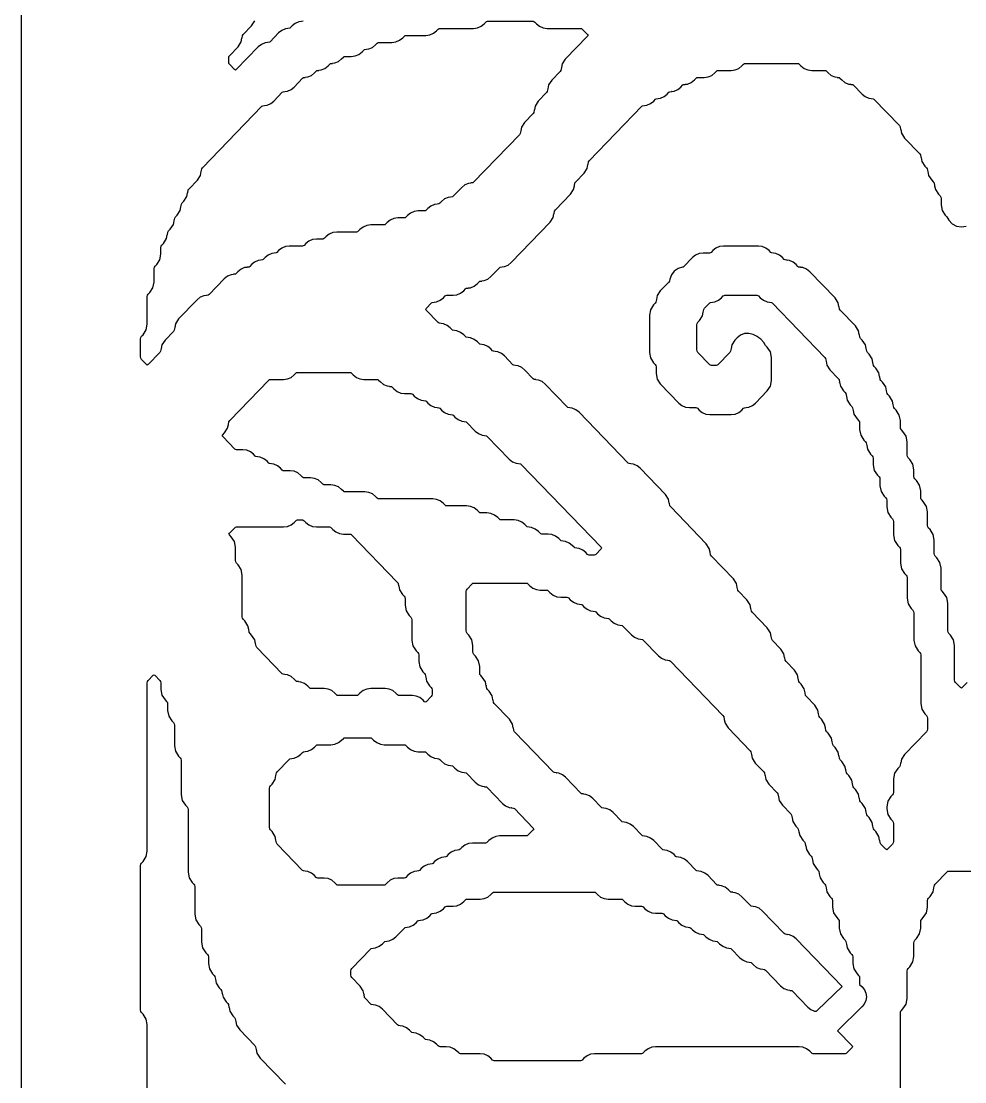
# Model space of a CAD drawing. Header units: millimetres. Extents: x 10 to 410, y 18 to 283.
# Drawn here: x 148 to 179.63, y 86.59 to 122.12 of the extents above; entities that cross this region are included whole.
import ezdxf

# ---------------------------------------------------------------- set-up
doc = ezdxf.new("R2010")
doc.units = ezdxf.units.MM
doc.layers.add('CUT', color=1, linetype='Continuous')

msp = doc.modelspace()

# ---------------------------------------------------------------- linework, layer by layer
at = {"layer": 'CUT'}
for points in [[(198.134, 24), (211.2679, 24), (211.2679, 144), (198.134, 144), (198.134, 147), (190.134, 147), (190.134, 144), (169.134, 144), (169.134, 147), (161.134, 147), (161.134, 144), (148, 144), (148, 24), (161.134, 24), (161.134, 21), (169.134, 21), (169.134, 24), (190.134, 24), (190.134, 21), (198.134, 21)], [(152, 110.8717), (152, 111.4812), (152.0087, 111.5259), (152.0335, 111.564), (152.0869, 111.6194), (152.191, 111.7794), (152.2274, 111.9669), (152.2274, 112.893), (152.2361, 112.9377), (152.2609, 112.9758), (152.3144, 113.0311), (152.4184, 113.1912), (152.4549, 113.3786), (152.4549, 113.8342), (152.4636, 113.8788), (152.4884, 113.917), (152.5418, 113.9723), (152.6459, 114.1324), (152.6823, 114.3198), (152.6823, 114.5401), (152.691, 114.5847), (152.7158, 114.6229), (152.7693, 114.6782), (152.8733, 114.8383), (152.8977, 114.9639), (152.9006, 114.9634), (152.9184, 115.0553), (152.9432, 115.0935), (152.9967, 115.1488), (153.1007, 115.3089), (153.1252, 115.4345), (153.128, 115.4339), (153.1459, 115.5259), (153.1707, 115.564), (153.2241, 115.6194), (153.3282, 115.7794), (153.3526, 115.9051), (153.3554, 115.9045), (153.3733, 115.9965), (153.3981, 116.0346), (153.4516, 116.0899), (153.5556, 116.25), (153.5801, 116.3757), (153.5829, 116.3751), (153.6008, 116.4671), (153.6256, 116.5052), (153.9065, 116.7958), (154.0105, 116.9559), (154.0349, 117.0816), (154.0378, 117.081), (154.0556, 117.173), (154.0804, 117.2111), (156.0707, 119.27), (156.0957, 119.2899), (156.1606, 119.2986), (156.1603, 119.301), (156.2414, 119.3119), (156.3642, 119.364), (156.4688, 119.4466), (156.753, 119.7406), (156.7781, 119.7604), (156.8429, 119.7692), (156.8426, 119.7716), (156.9237, 119.7825), (157.0465, 119.8345), (157.1511, 119.9172), (157.4353, 120.2112), (157.4604, 120.231), (157.5252, 120.2398), (157.5249, 120.2422), (157.606, 120.2531), (157.7288, 120.3051), (157.8334, 120.3878), (157.8902, 120.4465), (157.9153, 120.4663), (157.9801, 120.4751), (157.9798, 120.4774), (158.0609, 120.4884), (158.1837, 120.5404), (158.2883, 120.6231), (158.3451, 120.6818), (158.3701, 120.7016), (158.435, 120.7103), (158.4347, 120.7127), (158.5158, 120.7237), (158.6386, 120.7757), (158.7432, 120.8584), (158.7999, 120.9171), (158.825, 120.9369), (158.8567, 120.9412), (159.066, 120.9412), (159.1981, 120.959), (159.3209, 121.011), (159.4255, 121.0937), (159.4823, 121.1524), (159.5073, 121.1722), (159.5722, 121.1809), (159.5719, 121.1833), (159.653, 121.1942), (159.7758, 121.2463), (159.8804, 121.329), (159.9371, 121.3877), (159.9622, 121.4075), (159.9939, 121.4118), (160.4306, 121.4118), (160.5628, 121.4295), (160.6855, 121.4816), (160.7901, 121.5643), (160.8469, 121.623), (160.872, 121.6428), (160.9036, 121.6471), (161.5678, 121.6471), (161.7, 121.6648), (161.8227, 121.7169), (161.9273, 121.7996), (161.9841, 121.8583), (162.0092, 121.8781), (162.0408, 121.8824), (163.1599, 121.8824), (163.2921, 121.9001), (163.4148, 121.9522), (163.5194, 122.0349), (163.5762, 122.0936), (163.6013, 122.1134), (163.6329, 122.1176), (165.158, 122.1176), (165.1897, 122.1134), (165.2148, 122.0936), (165.2716, 122.0349), (165.3762, 121.9522), (165.4989, 121.9001), (165.6311, 121.8824), (166.7501, 121.8824), (166.7818, 121.8781), (166.8069, 121.8583), (166.9843, 121.6747), (167.0038, 121.6471), (166.9843, 121.6194), (166.2418, 120.8512), (166.1377, 120.6911), (166.1133, 120.5655), (166.1105, 120.5661), (166.0926, 120.4741), (166.0678, 120.436), (165.7869, 120.1453), (165.6829, 119.9853), (165.6584, 119.8596), (165.6556, 119.8602), (165.6377, 119.7682), (165.6129, 119.7301), (165.332, 119.4395), (165.228, 119.2794), (165.2035, 119.1537), (165.2007, 119.1543), (165.1828, 119.0623), (165.158, 119.0242), (164.8771, 118.7336), (164.7731, 118.5735), (164.7487, 118.4479), (164.7458, 118.4484), (164.728, 118.3565), (164.7032, 118.3183), (163.1678, 116.73), (163.1428, 116.7101), (163.0779, 116.7014), (163.0782, 116.699), (162.9971, 116.6881), (162.8743, 116.636), (162.7697, 116.5534), (162.4855, 116.2594), (162.4604, 116.2396), (162.3956, 116.2308), (162.3959, 116.2284), (162.3148, 116.2175), (162.192, 116.1655), (162.0874, 116.0828), (162.0306, 116.0241), (162.0056, 116.0043), (161.9407, 115.9955), (161.941, 115.9931), (161.8599, 115.9822), (161.7371, 115.9302), (161.6325, 115.8475), (161.5758, 115.7888), (161.5507, 115.769), (161.519, 115.7647), (161.3097, 115.7647), (161.1776, 115.7469), (161.0548, 115.6949), (160.9502, 115.6122), (160.8934, 115.5535), (160.8684, 115.5337), (160.8367, 115.5294), (160.6274, 115.5294), (160.4952, 115.5116), (160.3725, 115.4596), (160.2679, 115.3769), (160.2111, 115.3182), (160.186, 115.2984), (160.1544, 115.2941), (159.7176, 115.2941), (159.5855, 115.2763), (159.4627, 115.2243), (159.3581, 115.1416), (159.3014, 115.0829), (159.2763, 115.0631), (159.2446, 115.0588), (158.5804, 115.0588), (158.4483, 115.041), (158.3255, 114.989), (158.2209, 114.9063), (158.1642, 114.8476), (158.1391, 114.8278), (158.1074, 114.8235), (157.8981, 114.8235), (157.766, 114.8058), (157.6432, 114.7537), (157.5386, 114.671), (157.4818, 114.6123), (157.4568, 114.5925), (157.4251, 114.5882), (156.9883, 114.5882), (156.8562, 114.5705), (156.7335, 114.5184), (156.6288, 114.4357), (156.5721, 114.377), (156.547, 114.3572), (156.4821, 114.3485), (156.4825, 114.3461), (156.4013, 114.3352), (156.2786, 114.2831), (156.174, 114.2004), (156.1172, 114.1417), (156.0921, 114.1219), (156.0273, 114.1132), (156.0276, 114.1108), (155.9464, 114.0999), (155.8237, 114.0478), (155.7191, 113.9651), (155.6623, 113.9064), (155.6372, 113.8866), (155.5724, 113.8779), (155.5727, 113.8755), (155.4916, 113.8646), (155.3688, 113.8125), (155.2642, 113.7299), (155.2074, 113.6711), (155.1824, 113.6513), (155.1175, 113.6426), (155.1178, 113.6402), (155.0367, 113.6293), (154.9139, 113.5772), (154.8093, 113.4946), (154.2977, 112.9653), (154.2726, 112.9454), (154.2077, 112.9367), (154.2081, 112.9343), (154.1269, 112.9234), (154.0042, 112.8713), (153.8996, 112.7887), (153.2777, 112.1453), (153.1737, 111.9853), (153.1492, 111.8596), (153.1464, 111.8602), (153.1285, 111.7682), (153.1037, 111.7301), (152.8228, 111.4395), (152.7188, 111.2794), (152.6943, 111.1537), (152.6915, 111.1543), (152.6736, 111.0623), (152.6488, 111.0242), (152.2554, 110.6171), (152.2274, 110.5963), (152.1995, 110.6171), (152.0335, 110.7889), (152.0087, 110.827)], [(154.9447, 108.611), (154.9475, 108.6104), (154.9654, 108.7024), (154.9902, 108.7405), (156.2981, 110.0936), (156.3232, 110.1134), (156.3548, 110.1176), (156.7916, 110.1176), (156.9237, 110.1354), (157.0465, 110.1875), (157.1511, 110.2701), (157.2079, 110.3289), (157.2329, 110.3487), (157.2646, 110.3529), (159.0172, 110.3529), (159.0488, 110.3487), (159.0739, 110.3289), (159.1307, 110.2701), (159.2353, 110.1875), (159.358, 110.1354), (159.4902, 110.1176), (159.9269, 110.1176), (159.9586, 110.1134), (159.9837, 110.0936), (160.0404, 110.0349), (160.1451, 109.9522), (160.2678, 109.9001), (160.3489, 109.8892), (160.3486, 109.8868), (160.4135, 109.8781), (160.4386, 109.8583), (160.4953, 109.7996), (160.5999, 109.7169), (160.7227, 109.6648), (160.8548, 109.6471), (161.0641, 109.6471), (161.0958, 109.6428), (161.1209, 109.623), (161.1776, 109.5643), (161.2823, 109.4816), (161.405, 109.4295), (161.4861, 109.4186), (161.4858, 109.4162), (161.5507, 109.4075), (161.5758, 109.3877), (161.6325, 109.329), (161.7371, 109.2463), (161.8599, 109.1942), (161.941, 109.1833), (161.9407, 109.1809), (162.0056, 109.1722), (162.0306, 109.1524), (162.0874, 109.0937), (162.192, 109.011), (162.3148, 108.959), (162.3959, 108.948), (162.3956, 108.9456), (162.4604, 108.9369), (162.4855, 108.9171), (162.5423, 108.8584), (162.6469, 108.7757), (162.7696, 108.7237), (162.8508, 108.7127), (162.8505, 108.7103), (162.9153, 108.7016), (162.9404, 108.6818), (163.2246, 108.3878), (163.3292, 108.3051), (163.452, 108.2531), (163.5331, 108.2422), (163.5328, 108.2398), (163.5976, 108.231), (163.6227, 108.2112), (164.3618, 107.4466), (164.4664, 107.364), (164.5892, 107.3119), (164.6703, 107.301), (164.67, 107.2986), (164.7348, 107.2899), (164.7599, 107.27), (167.4392, 104.4983), (167.4587, 104.4706), (167.4392, 104.4429), (167.2618, 104.2594), (167.2367, 104.2396), (167.205, 104.2353), (167.0445, 104.2353), (167.0129, 104.2396), (166.9878, 104.2594), (166.931, 104.3181), (166.8264, 104.4007), (166.7037, 104.4528), (166.6225, 104.4637), (166.6228, 104.4661), (166.558, 104.4748), (166.5329, 104.4947), (166.4761, 104.5534), (166.3715, 104.636), (166.2488, 104.6881), (166.1676, 104.699), (166.168, 104.7014), (166.1031, 104.7101), (166.078, 104.73), (166.0213, 104.7887), (165.9166, 104.8713), (165.7939, 104.9234), (165.6618, 104.9412), (165.4524, 104.9412), (165.4208, 104.9454), (165.3957, 104.9653), (165.3389, 105.024), (165.2343, 105.1066), (165.1116, 105.1587), (165.0304, 105.1696), (165.0308, 105.172), (164.9659, 105.1807), (164.9408, 105.2005), (164.8841, 105.2593), (164.7794, 105.3419), (164.6567, 105.394), (164.5246, 105.4118), (164.0878, 105.4118), (164.0561, 105.416), (164.0311, 105.4358), (163.9743, 105.4946), (163.8697, 105.5772), (163.7469, 105.6293), (163.6148, 105.6471), (163.4055, 105.6471), (163.3738, 105.6513), (163.3487, 105.6711), (163.292, 105.7299), (163.1874, 105.8125), (163.0646, 105.8646), (162.9325, 105.8824), (162.2683, 105.8824), (162.2366, 105.8866), (162.2115, 105.9064), (162.1548, 105.9651), (162.0502, 106.0478), (161.9274, 106.0999), (161.7953, 106.1176), (159.9939, 106.1176), (159.9622, 106.1219), (159.9371, 106.1417), (159.8804, 106.2004), (159.7758, 106.2831), (159.653, 106.3352), (159.5209, 106.3529), (158.8567, 106.3529), (158.825, 106.3572), (158.7999, 106.377), (158.7432, 106.4357), (158.6386, 106.5184), (158.5158, 106.5705), (158.3837, 106.5882), (158.1744, 106.5882), (158.1427, 106.5925), (158.1176, 106.6123), (158.0609, 106.671), (157.9562, 106.7537), (157.8335, 106.8058), (157.7013, 106.8235), (157.492, 106.8235), (157.4604, 106.8278), (157.4353, 106.8476), (157.3785, 106.9063), (157.2739, 106.989), (157.1512, 107.041), (157.019, 107.0588), (156.8097, 107.0588), (156.7781, 107.0631), (156.753, 107.0829), (156.6962, 107.1416), (156.5916, 107.2243), (156.4688, 107.2763), (156.3877, 107.2873), (156.388, 107.2897), (156.3232, 107.2984), (156.2981, 107.3182), (156.2413, 107.3769), (156.1367, 107.4596), (156.014, 107.5116), (155.9328, 107.5226), (155.9331, 107.5249), (155.8683, 107.5337), (155.8432, 107.5535), (155.7864, 107.6122), (155.6818, 107.6949), (155.5591, 107.7469), (155.4269, 107.7647), (155.2176, 107.7647), (155.186, 107.769), (155.1609, 107.7888), (154.756, 108.2076), (154.7365, 108.2353), (154.756, 108.263), (154.8162, 108.3252), (154.9203, 108.4853)], [(155.2176, 105.1765), (156.7916, 105.1765), (156.9237, 105.1942), (157.0465, 105.2463), (157.1511, 105.329), (157.2079, 105.3877), (157.2329, 105.4075), (157.2646, 105.4118), (157.4251, 105.4118), (157.4568, 105.4075), (157.4818, 105.3877), (157.5386, 105.329), (157.6432, 105.2463), (157.766, 105.1942), (157.8981, 105.1765), (158.3348, 105.1765), (158.3665, 105.1722), (158.3916, 105.1524), (158.4484, 105.0937), (158.553, 105.011), (158.6757, 104.959), (158.8079, 104.9412), (159.0172, 104.9412), (159.0488, 104.9369), (159.0739, 104.9171), (160.6092, 103.3288), (160.634, 103.2906), (160.6519, 103.1987), (160.6547, 103.1992), (160.6792, 103.0736), (160.7832, 102.9135), (160.8367, 102.8582), (160.8615, 102.82), (160.8702, 102.7754), (160.8702, 102.5551), (160.9066, 102.3677), (161.0107, 102.2076), (161.0641, 102.1523), (161.0889, 102.1141), (161.0976, 102.0695), (161.0976, 101.3786), (161.1341, 101.1912), (161.2381, 101.0311), (161.2916, 100.9758), (161.3164, 100.9377), (161.325, 100.893), (161.325, 100.6727), (161.3615, 100.4853), (161.4655, 100.3252), (161.519, 100.2699), (161.5438, 100.2318), (161.5617, 100.1398), (161.5645, 100.1404), (161.5889, 100.0147), (161.693, 99.8547), (161.7464, 99.7993), (161.7712, 99.7612), (161.7799, 99.7165), (161.7799, 99.5776), (161.7712, 99.5329), (161.7464, 99.4948), (161.5804, 99.323), (161.5525, 99.3021), (161.5245, 99.323), (161.4725, 99.3769), (161.3678, 99.4596), (161.2451, 99.5116), (161.1129, 99.5294), (160.6762, 99.5294), (160.6445, 99.5337), (160.6195, 99.5535), (160.5627, 99.6122), (160.4581, 99.6949), (160.3353, 99.7469), (160.2032, 99.7647), (159.7176, 99.7647), (159.5855, 99.7469), (159.4627, 99.6949), (159.3581, 99.6122), (159.3014, 99.5535), (159.2763, 99.5337), (159.2446, 99.5294), (158.6292, 99.5294), (158.5976, 99.5337), (158.5725, 99.5535), (158.5157, 99.6122), (158.4111, 99.6949), (158.2884, 99.7469), (158.1562, 99.7647), (157.7195, 99.7647), (157.6878, 99.769), (157.6627, 99.7888), (157.606, 99.8475), (157.5014, 99.9302), (157.3786, 99.9822), (157.2975, 99.9931), (157.2978, 99.9955), (157.2329, 100.0043), (157.2079, 100.0241), (157.1511, 100.0828), (157.0465, 100.1655), (156.9237, 100.2175), (156.8426, 100.2284), (156.8429, 100.2308), (156.7781, 100.2396), (156.753, 100.2594), (155.9, 101.1418), (155.8752, 101.18), (155.8573, 101.2719), (155.8545, 101.2714), (155.83, 101.397), (155.726, 101.5571), (155.6725, 101.6124), (155.6477, 101.6506), (155.6298, 101.7425), (155.627, 101.742), (155.6026, 101.8676), (155.4985, 102.0277), (155.4451, 102.083), (155.4203, 102.1212), (155.4116, 102.1658), (155.4116, 103.5626), (155.3751, 103.75), (155.2711, 103.9101), (155.2176, 103.9654), (155.1928, 104.0035), (155.1842, 104.0482), (155.1842, 104.5037), (155.1477, 104.6911), (155.0437, 104.8512), (154.9835, 104.9135), (154.9639, 104.9412), (154.9835, 104.9689), (155.1609, 105.1524), (155.186, 105.1722)], [(164.9874, 103.27), (165.0441, 103.2113), (165.1487, 103.1287), (165.2715, 103.0766), (165.4036, 103.0588), (165.6129, 103.0588), (165.6446, 103.0546), (165.6697, 103.0347), (165.7264, 102.976), (165.8311, 102.8934), (165.9538, 102.8413), (166.0859, 102.8235), (166.2952, 102.8235), (166.3269, 102.8193), (166.352, 102.7995), (166.4088, 102.7407), (166.5134, 102.6581), (166.6361, 102.606), (166.7173, 102.5951), (166.7169, 102.5927), (166.7818, 102.584), (166.8069, 102.5642), (166.8636, 102.5054), (166.9683, 102.4228), (167.091, 102.3707), (167.1721, 102.3598), (167.1718, 102.3574), (167.2367, 102.3487), (167.2618, 102.3289), (167.3185, 102.2701), (167.4231, 102.1875), (167.5459, 102.1354), (167.627, 102.1245), (167.6267, 102.1221), (167.6916, 102.1134), (167.7166, 102.0936), (167.7734, 102.0349), (167.878, 101.9522), (168.0008, 101.9001), (168.0819, 101.8892), (168.0816, 101.8868), (168.1464, 101.8781), (168.1715, 101.8583), (168.4557, 101.5643), (168.5603, 101.4816), (168.6831, 101.4295), (168.7642, 101.4186), (168.7639, 101.4162), (168.8288, 101.4075), (168.8538, 101.3877), (169.3655, 100.8584), (169.4701, 100.7757), (169.5928, 100.7237), (169.674, 100.7127), (169.6737, 100.7103), (169.7385, 100.7016), (169.7636, 100.6818), (171.5264, 98.8582), (171.5512, 98.82), (171.569, 98.7281), (171.5719, 98.7286), (171.5963, 98.603), (171.7003, 98.4429), (172.4361, 97.6817), (172.4609, 97.6435), (172.4788, 97.5516), (172.4816, 97.5521), (172.5061, 97.4265), (172.6101, 97.2664), (172.891, 96.9758), (172.9158, 96.9377), (172.9337, 96.8457), (172.9365, 96.8463), (172.9609, 96.7206), (173.065, 96.5605), (173.3459, 96.2699), (173.3707, 96.2318), (173.3886, 96.1398), (173.3914, 96.1404), (173.4158, 96.0147), (173.5199, 95.8547), (173.8008, 95.564), (173.8256, 95.5259), (173.8434, 95.4339), (173.8463, 95.4345), (173.8707, 95.3089), (173.9747, 95.1488), (174.0282, 95.0935), (174.053, 95.0553), (174.0709, 94.9634), (174.0737, 94.9639), (174.0981, 94.8383), (174.2022, 94.6782), (174.2556, 94.6229), (174.2804, 94.5847), (174.2983, 94.4928), (174.3011, 94.4933), (174.3256, 94.3677), (174.4296, 94.2076), (174.4831, 94.1523), (174.5079, 94.1141), (174.5258, 94.0222), (174.5286, 94.0227), (174.553, 93.8971), (174.6571, 93.737), (174.7105, 93.6817), (174.7353, 93.6435), (174.7532, 93.5516), (174.756, 93.5521), (174.7805, 93.4265), (174.8845, 93.2664), (174.938, 93.2111), (174.9628, 93.173), (174.9807, 93.081), (174.9835, 93.0816), (175.0079, 92.9559), (175.1119, 92.7958), (175.1654, 92.7405), (175.1902, 92.7024), (175.1989, 92.6577), (175.1989, 92.4374), (175.2353, 92.25), (175.3394, 92.0899), (175.3929, 92.0346), (175.4176, 91.9965), (175.4263, 91.9518), (175.4263, 91.7316), (175.4628, 91.5442), (175.5668, 91.3841), (175.6203, 91.3288), (175.6451, 91.2906), (175.663, 91.1987), (175.6658, 91.1992), (175.6902, 91.0736), (175.7943, 90.9135), (175.8477, 90.8582), (175.8725, 90.82), (175.8812, 90.7754), (175.8812, 90.5551), (175.9177, 90.3677), (176.0217, 90.2076), (176.0752, 90.1523), (176.1, 90.1141), (176.1087, 90.0695), (176.1087, 89.8456), (176.1984, 89.7743), (176.273, 89.6736), (176.319, 89.5571), (176.3332, 89.4326), (176.3148, 89.3086), (176.2649, 89.1937), (176.1869, 89.0956), (175.3639, 88.3), (175.8545, 87.7924), (175.874, 87.7647), (175.8545, 87.737), (175.677, 87.5535), (175.652, 87.5337), (175.6203, 87.5294), (174.5501, 87.5294), (174.5184, 87.5337), (174.4933, 87.5535), (174.4365, 87.6122), (174.3319, 87.6949), (174.2092, 87.7469), (174.077, 87.7647), (169.2701, 87.7647), (169.138, 87.7469), (169.0152, 87.6949), (168.9106, 87.6122), (168.8538, 87.5535), (168.8288, 87.5337), (168.7971, 87.5294), (167.2231, 87.5294), (167.091, 87.5116), (166.9683, 87.4596), (166.8636, 87.3769), (166.8069, 87.3182), (166.7818, 87.2984), (166.7501, 87.2941), (163.8604, 87.2941), (163.8287, 87.2984), (163.8036, 87.3182), (163.7469, 87.3769), (163.6422, 87.4596), (163.5195, 87.5116), (163.3874, 87.5294), (162.7232, 87.5294), (162.6915, 87.5337), (162.6664, 87.5535), (162.6097, 87.6122), (162.505, 87.6949), (162.3823, 87.7469), (162.2502, 87.7647), (162.0408, 87.7647), (162.0092, 87.769), (161.9841, 87.7888), (161.9273, 87.8475), (161.8227, 87.9302), (161.7, 87.9822), (161.6188, 87.9931), (161.6192, 87.9955), (161.5543, 88.0043), (161.5292, 88.0241), (161.4725, 88.0828), (161.3678, 88.1655), (161.2451, 88.2175), (161.1639, 88.2284), (161.1643, 88.2308), (161.0994, 88.2396), (161.0743, 88.2594), (161.0176, 88.3181), (160.913, 88.4007), (160.7902, 88.4528), (160.7091, 88.4637), (160.7094, 88.4661), (160.6445, 88.4748), (160.6195, 88.4947), (160.1078, 89.024), (160.0032, 89.1066), (159.8804, 89.1587), (159.7993, 89.1696), (159.7996, 89.172), (159.7348, 89.1807), (159.7097, 89.2005), (159.539, 89.3771), (159.5142, 89.4153), (159.4963, 89.5072), (159.4935, 89.5067), (159.4691, 89.6323), (159.365, 89.7924), (159.0841, 90.083), (159.0593, 90.1212), (159.0506, 90.1658), (159.0506, 90.3048), (159.0593, 90.3494), (159.0841, 90.3876), (159.7097, 91.0347), (159.7348, 91.0546), (159.7996, 91.0633), (159.7993, 91.0657), (159.8804, 91.0766), (160.0032, 91.1287), (160.1078, 91.2113), (160.1646, 91.27), (160.1897, 91.2899), (160.2545, 91.2986), (160.2542, 91.301), (160.3353, 91.3119), (160.4581, 91.364), (160.5627, 91.4466), (160.8469, 91.7406), (160.872, 91.7604), (160.9368, 91.7692), (160.9365, 91.7716), (161.0176, 91.7825), (161.1404, 91.8345), (161.245, 91.9172), (161.3018, 91.9759), (161.3269, 91.9957), (161.3917, 92.0045), (161.3914, 92.0069), (161.4725, 92.0178), (161.5953, 92.0698), (161.6999, 92.1525), (161.7567, 92.2112), (161.7817, 92.231), (161.8466, 92.2398), (161.8463, 92.2422), (161.9274, 92.2531), (162.0502, 92.3051), (162.1548, 92.3878), (162.2115, 92.4465), (162.2366, 92.4663), (162.2683, 92.4706), (162.4776, 92.4706), (162.6097, 92.4884), (162.7325, 92.5404), (162.8371, 92.6231), (162.8939, 92.6818), (162.9189, 92.7016), (162.9506, 92.7059), (163.3874, 92.7059), (163.5195, 92.7237), (163.6422, 92.7757), (163.7469, 92.8584), (163.8036, 92.9171), (163.8287, 92.9369), (163.8604, 92.9412), (167.205, 92.9412), (167.2367, 92.9369), (167.2618, 92.9171), (167.3185, 92.8584), (167.4231, 92.7757), (167.5459, 92.7237), (167.678, 92.7059), (168.1148, 92.7059), (168.1464, 92.7016), (168.1715, 92.6818), (168.2283, 92.6231), (168.3329, 92.5404), (168.4556, 92.4884), (168.5878, 92.4706), (168.7971, 92.4706), (168.8288, 92.4663), (168.8538, 92.4465), (168.9106, 92.3878), (169.0152, 92.3051), (169.138, 92.2531), (169.2701, 92.2353), (169.4794, 92.2353), (169.5111, 92.231), (169.5362, 92.2112), (169.5929, 92.1525), (169.6975, 92.0698), (169.8203, 92.0178), (169.9014, 92.0069), (169.9011, 92.0045), (169.966, 91.9957), (169.991, 91.9759), (170.0478, 91.9172), (170.1524, 91.8345), (170.2752, 91.7825), (170.3563, 91.7716), (170.356, 91.7692), (170.4208, 91.7604), (170.4459, 91.7406), (170.5027, 91.6819), (170.6073, 91.5993), (170.73, 91.5472), (170.8112, 91.5363), (170.8109, 91.5339), (170.8757, 91.5252), (170.9008, 91.5053), (170.9576, 91.4466), (171.0622, 91.364), (171.1849, 91.3119), (171.2661, 91.301), (171.2657, 91.2986), (171.3306, 91.2899), (171.3557, 91.27), (171.4124, 91.2113), (171.5171, 91.1287), (171.6398, 91.0766), (171.7209, 91.0657), (171.7206, 91.0633), (171.7855, 91.0546), (171.8106, 91.0347), (172.0948, 90.7407), (172.1994, 90.6581), (172.3221, 90.606), (172.4033, 90.5951), (172.4029, 90.5927), (172.4678, 90.584), (172.4929, 90.5642), (172.5496, 90.5054), (172.6543, 90.4228), (172.777, 90.3707), (172.8581, 90.3598), (172.8578, 90.3574), (172.9227, 90.3487), (172.9478, 90.3289), (173.4594, 89.7996), (173.564, 89.7169), (173.6868, 89.6648), (173.7679, 89.6539), (173.7676, 89.6515), (173.8324, 89.6428), (173.8575, 89.623), (174.3692, 89.0937), (174.4738, 89.011), (174.5965, 88.959), (174.6645, 88.9498), (174.6966, 88.9902), (175.5197, 89.7858), (175.5197, 89.7858), (173.9817, 91.3769), (173.877, 91.4596), (173.7543, 91.5116), (173.6732, 91.5226), (173.6735, 91.5249), (173.6086, 91.5337), (173.5835, 91.5535), (172.8445, 92.3181), (172.7398, 92.4007), (172.6171, 92.4528), (172.536, 92.4637), (172.5363, 92.4661), (172.4714, 92.4748), (172.4463, 92.4947), (172.1621, 92.7887), (172.0575, 92.8713), (171.9348, 92.9234), (171.8536, 92.9343), (171.854, 92.9367), (171.7891, 92.9454), (171.764, 92.9653), (171.7073, 93.024), (171.6026, 93.1066), (171.4799, 93.1587), (171.3988, 93.1696), (171.3991, 93.172), (171.3342, 93.1807), (171.3091, 93.2005), (171.0249, 93.4946), (170.9203, 93.5772), (170.7976, 93.6293), (170.7164, 93.6402), (170.7168, 93.6426), (170.6519, 93.6513), (170.6268, 93.6711), (170.3426, 93.9651), (170.238, 94.0478), (170.1153, 94.0999), (170.0341, 94.1108), (170.0344, 94.1132), (169.9696, 94.1219), (169.9445, 94.1417), (169.8877, 94.2004), (169.7831, 94.2831), (169.6604, 94.3352), (169.5792, 94.3461), (169.5796, 94.3485), (169.5147, 94.3572), (169.4896, 94.377), (169.2054, 94.671), (169.1008, 94.7537), (168.9781, 94.8058), (168.8969, 94.8167), (168.8972, 94.8191), (168.8324, 94.8278), (168.8073, 94.8476), (168.5231, 95.1416), (168.4185, 95.2243), (168.2957, 95.2763), (168.2146, 95.2873), (168.2149, 95.2897), (168.1501, 95.2984), (168.125, 95.3182), (167.8408, 95.6122), (167.7362, 95.6949), (167.6134, 95.7469), (167.5323, 95.7578), (167.5326, 95.7602), (167.4677, 95.769), (167.4427, 95.7888), (167.1585, 96.0828), (167.0538, 96.1655), (166.9311, 96.2175), (166.85, 96.2284), (166.8503, 96.2308), (166.7854, 96.2396), (166.7603, 96.2594), (166.2487, 96.7887), (166.1441, 96.8713), (166.0213, 96.9234), (165.9402, 96.9343), (165.9405, 96.9367), (165.8757, 96.9454), (165.8506, 96.9653), (164.5427, 98.3183), (164.5179, 98.3565), (164.5, 98.4484), (164.4972, 98.4479), (164.4728, 98.5735), (164.3687, 98.7336), (163.8604, 99.2595), (163.8356, 99.2976), (163.8177, 99.3896), (163.8149, 99.389), (163.7904, 99.5147), (163.6864, 99.6748), (163.6329, 99.7301), (163.6081, 99.7682), (163.5902, 99.8602), (163.5874, 99.8596), (163.563, 99.9853), (163.4589, 100.1453), (163.4055, 100.2007), (163.3807, 100.2388), (163.372, 100.2835), (163.372, 100.5037), (163.3356, 100.6911), (163.2315, 100.8512), (163.178, 100.9065), (163.1533, 100.9447), (163.1446, 100.9894), (163.1446, 101.2096), (163.1081, 101.397), (163.0041, 101.5571), (162.9506, 101.6124), (162.9258, 101.6506), (162.9171, 101.6952), (162.9171, 103.0106), (162.9258, 103.0553), (162.9506, 103.0935), (163.1213, 103.27), (163.1464, 103.2899), (163.178, 103.2941), (164.9306, 103.2941), (164.9623, 103.2899)], [(156.9804, 97.3877), (157.0055, 97.4075), (157.0703, 97.4162), (157.07, 97.4186), (157.1512, 97.4295), (157.2739, 97.4816), (157.3785, 97.5643), (157.4353, 97.623), (157.4604, 97.6428), (157.5252, 97.6515), (157.5249, 97.6539), (157.606, 97.6648), (157.7288, 97.7169), (157.8334, 97.7996), (157.8902, 97.8583), (157.9153, 97.8781), (157.9469, 97.8824), (158.3837, 97.8824), (158.5158, 97.9001), (158.6386, 97.9522), (158.7432, 98.0349), (158.7999, 98.0936), (158.825, 98.1134), (158.8567, 98.1176), (159.6995, 98.1176), (159.7312, 98.1134), (159.7562, 98.0936), (159.813, 98.0349), (159.9176, 97.9522), (160.0404, 97.9001), (160.1725, 97.8824), (160.8367, 97.8824), (160.8684, 97.8781), (160.8934, 97.8583), (160.9502, 97.7996), (161.0548, 97.7169), (161.1776, 97.6648), (161.3097, 97.6471), (161.519, 97.6471), (161.5507, 97.6428), (161.5758, 97.623), (161.6325, 97.5643), (161.7371, 97.4816), (161.8599, 97.4295), (161.941, 97.4186), (161.9407, 97.4162), (162.0056, 97.4075), (162.0306, 97.3877), (162.0874, 97.329), (162.192, 97.2463), (162.3148, 97.1942), (162.3959, 97.1833), (162.3956, 97.1809), (162.4604, 97.1722), (162.4855, 97.1524), (162.5423, 97.0937), (162.6469, 97.011), (162.7696, 96.959), (162.8508, 96.948), (162.8505, 96.9456), (162.9153, 96.9369), (162.9404, 96.9171), (163.2246, 96.6231), (163.3292, 96.5404), (163.452, 96.4884), (163.5331, 96.4774), (163.5328, 96.4751), (163.5976, 96.4663), (163.6227, 96.4465), (164.1344, 95.9172), (164.239, 95.8345), (164.3617, 95.7825), (164.4429, 95.7716), (164.4425, 95.7692), (164.5074, 95.7604), (164.5325, 95.7406), (165.1648, 95.0865), (165.1843, 95.0588), (165.1648, 95.0311), (164.9874, 94.8476), (164.9623, 94.8278), (164.9306, 94.8235), (164.039, 94.8235), (163.9068, 94.8058), (163.7841, 94.7537), (163.6795, 94.671), (163.6227, 94.6123), (163.5976, 94.5925), (163.566, 94.5882), (163.1292, 94.5882), (162.9971, 94.5705), (162.8743, 94.5184), (162.7697, 94.4357), (162.713, 94.377), (162.6879, 94.3572), (162.623, 94.3485), (162.6233, 94.3461), (162.5422, 94.3352), (162.4195, 94.2831), (162.3148, 94.2004), (162.2581, 94.1417), (162.233, 94.1219), (162.1681, 94.1132), (162.1685, 94.1108), (162.0873, 94.0999), (161.9646, 94.0478), (161.86, 93.9651), (161.8032, 93.9064), (161.7781, 93.8866), (161.7133, 93.8779), (161.7136, 93.8755), (161.6324, 93.8646), (161.5097, 93.8125), (161.4051, 93.7299), (161.3483, 93.6711), (161.3232, 93.6513), (161.2584, 93.6426), (161.2587, 93.6402), (161.1776, 93.6293), (161.0548, 93.5772), (160.9502, 93.4946), (160.8934, 93.4358), (160.8684, 93.416), (160.8367, 93.4118), (160.6274, 93.4118), (160.4952, 93.394), (160.3725, 93.3419), (160.2679, 93.2593), (160.2111, 93.2005), (160.186, 93.1807), (160.1544, 93.1765), (158.6292, 93.1765), (158.5976, 93.1807), (158.5725, 93.2005), (158.5157, 93.2593), (158.4111, 93.3419), (158.2884, 93.394), (158.1562, 93.4118), (157.9469, 93.4118), (157.9153, 93.416), (157.8902, 93.4358), (157.8334, 93.4946), (157.7288, 93.5772), (157.606, 93.6293), (157.5249, 93.6402), (157.5252, 93.6426), (157.4604, 93.6513), (157.4353, 93.6711), (156.5823, 94.5536), (156.5575, 94.5917), (156.5396, 94.6837), (156.5368, 94.6832), (156.5123, 94.8088), (156.4083, 94.9689), (156.3548, 95.0242), (156.33, 95.0623), (156.3214, 95.107), (156.3214, 96.4224), (156.33, 96.4671), (156.3548, 96.5052), (156.4083, 96.5605), (156.5123, 96.7206), (156.5368, 96.8463), (156.5396, 96.8457), (156.5575, 96.9377), (156.5823, 96.9758)]]:
    msp.add_lwpolyline(points, close=True, dxfattribs=at)
for points in [[(157.4568, 122.1219), (157.3919, 122.1132), (157.3922, 122.1108), (157.3111, 122.0999), (157.1883, 122.0478), (157.0837, 121.9651), (157.027, 121.9064), (157.0019, 121.8866), (156.937, 121.8779), (156.9373, 121.8755), (156.8562, 121.8646), (156.7335, 121.8125), (156.6288, 121.7299), (156.3446, 121.4358), (156.3196, 121.416), (156.2547, 121.4073), (156.255, 121.4049), (156.1739, 121.394), (156.0511, 121.3419), (155.9465, 121.2593), (155.2121, 120.4995), (155.1842, 120.4786), (155.1562, 120.4995), (154.9902, 120.6712), (154.9654, 120.7094), (154.9567, 120.7541), (154.9567, 120.893), (154.9654, 120.9377), (154.9902, 120.9758), (155.2711, 121.2664), (155.3751, 121.4265), (155.3996, 121.5521), (155.4024, 121.5516), (155.4203, 121.6435), (155.4451, 121.6817), (155.726, 121.9723), (155.83, 122.1324)], [(179.7142, 99.9654), (179.5482, 99.7936), (179.5203, 99.7727), (179.4923, 99.7936), (179.3263, 99.9654), (179.3015, 100.0035), (179.2928, 100.0482), (179.2928, 101.2096), (179.2564, 101.397), (179.1523, 101.5571), (179.0989, 101.6124), (179.0741, 101.6506), (179.0654, 101.6952), (179.0654, 102.6214), (179.0289, 102.8088), (178.9249, 102.9689), (178.8714, 103.0242), (178.8466, 103.0623), (178.8379, 103.107), (178.8379, 103.7978), (178.8015, 103.9853), (178.6974, 104.1453), (178.644, 104.2007), (178.6192, 104.2388), (178.6105, 104.2835), (178.6105, 104.739), (178.574, 104.9264), (178.47, 105.0865), (178.4165, 105.1418), (178.3917, 105.18), (178.3831, 105.2246), (178.3831, 105.6802), (178.3466, 105.8676), (178.2426, 106.0277), (178.1891, 106.083), (178.1643, 106.1212), (178.1556, 106.1658), (178.1556, 106.3861), (178.1192, 106.5735), (178.0151, 106.7336), (177.9617, 106.7889), (177.9369, 106.827), (177.9282, 106.8717), (177.9282, 107.092), (177.8917, 107.2794), (177.7877, 107.4395), (177.7342, 107.4948), (177.7094, 107.5329), (177.7007, 107.5776), (177.7007, 108.0331), (177.6643, 108.2206), (177.5602, 108.3806), (177.5068, 108.436), (177.482, 108.4741), (177.4733, 108.5188), (177.4733, 108.739), (177.4368, 108.9264), (177.3328, 109.0865), (177.2793, 109.1418), (177.2545, 109.18), (177.2367, 109.2719), (177.2338, 109.2714), (177.2094, 109.397), (177.1054, 109.5571), (177.0519, 109.6124), (177.0271, 109.6506), (177.0092, 109.7425), (177.0064, 109.742), (176.982, 109.8676), (176.8779, 110.0277), (176.8245, 110.083), (176.7997, 110.1212), (176.7818, 110.2131), (176.779, 110.2126), (176.7545, 110.3382), (176.6505, 110.4983), (176.597, 110.5536), (176.5722, 110.5917), (176.5543, 110.6837), (176.5515, 110.6832), (176.5271, 110.8088), (176.423, 110.9689), (176.3696, 111.0242), (176.3448, 111.0623), (176.3269, 111.1543), (176.3241, 111.1537), (176.2996, 111.2794), (176.1956, 111.4395), (176.1421, 111.4948), (176.1173, 111.5329), (176.0995, 111.6249), (176.0966, 111.6243), (176.0722, 111.75), (175.9682, 111.9101), (175.4598, 112.436), (175.435, 112.4741), (175.4171, 112.5661), (175.4143, 112.5655), (175.3899, 112.6911), (175.2858, 112.8512), (174.4365, 113.7299), (174.3319, 113.8125), (174.2092, 113.8646), (174.128, 113.8755), (174.1284, 113.8779), (174.0635, 113.8866), (174.0384, 113.9064), (173.9817, 113.9651), (173.877, 114.0478), (173.7543, 114.0999), (173.6732, 114.1108), (173.6735, 114.1132), (173.6086, 114.1219), (173.5835, 114.1417), (173.5268, 114.2004), (173.4222, 114.2831), (173.2994, 114.3352), (173.2183, 114.3461), (173.2186, 114.3485), (173.1537, 114.3572), (173.1287, 114.377), (173.0719, 114.4357), (172.9673, 114.5184), (172.8445, 114.5705), (172.7124, 114.5882), (171.5445, 114.5882), (171.4124, 114.5705), (171.2896, 114.5184), (171.185, 114.4357), (171.1282, 114.377), (171.1032, 114.3572), (171.0715, 114.3529), (170.8622, 114.3529), (170.73, 114.3352), (170.6073, 114.2831), (170.5027, 114.2004), (170.2185, 113.9064), (170.1934, 113.8866), (170.169, 113.8833), (170.0205, 113.8391), (169.8926, 113.7515), (169.7977, 113.629), (169.7449, 113.4833), (169.7316, 113.4153), (169.7068, 113.3771), (169.4259, 113.0865), (169.3219, 112.9264), (169.2975, 112.8008), (169.2946, 112.8013), (169.2768, 112.7094), (169.252, 112.6712), (169.1985, 112.6159), (169.0945, 112.4558), (169.058, 112.2684), (169.058, 111.0257), (169.0945, 110.8383), (169.1985, 110.6782), (169.252, 110.6229), (169.2768, 110.5847), (169.2854, 110.5401), (169.2854, 110.3198), (169.3219, 110.1324), (169.4259, 109.9723), (170.0478, 109.329), (170.1524, 109.2463), (170.2752, 109.1942), (170.4073, 109.1765), (170.6166, 109.1765), (170.6483, 109.1722), (170.6734, 109.1524), (170.7301, 109.0937), (170.8347, 109.011), (170.9575, 108.959), (171.0896, 108.9412), (171.8026, 108.9412), (171.9348, 108.959), (172.0575, 109.011), (172.1621, 109.0937), (172.2189, 109.1524), (172.244, 109.1722), (172.3088, 109.1809), (172.3085, 109.1833), (172.3897, 109.1942), (172.5124, 109.2463), (172.617, 109.329), (173.0114, 109.737), (173.1155, 109.8971), (173.1519, 110.0845), (173.1519, 110.8567), (173.1155, 111.0441), (173.0114, 111.2042), (172.958, 111.2595), (172.894, 111.3579), (172.7961, 111.4685), (172.7304, 111.5087), (172.6683, 111.5578), (172.5412, 111.6308), (172.3984, 111.6639), (172.2522, 111.6541), (172.1151, 111.6023), (171.9988, 111.513), (171.9278, 111.4395), (171.8237, 111.2794), (171.7993, 111.1537), (171.7965, 111.1543), (171.7786, 111.0623), (171.7538, 111.0242), (171.3557, 110.6123), (171.3306, 110.5925), (171.2989, 110.5882), (171.1385, 110.5882), (171.1068, 110.5925), (171.0817, 110.6123), (170.6836, 111.0242), (170.6588, 111.0623), (170.6501, 111.107), (170.6501, 111.9518), (170.6588, 111.9965), (170.6836, 112.0346), (170.737, 112.0899), (170.8411, 112.25), (170.8655, 112.3757), (170.8683, 112.3751), (170.8862, 112.4671), (170.911, 112.5052), (171.0817, 112.6818), (171.1068, 112.7016), (171.1716, 112.7103), (171.1713, 112.7127), (171.2525, 112.7237), (171.3752, 112.7757), (171.4798, 112.8584), (171.5366, 112.9171), (171.5617, 112.9369), (171.5933, 112.9412), (172.6636, 112.9412), (172.6952, 112.9369), (172.7203, 112.9171), (172.7771, 112.8584), (172.8817, 112.7757), (173.0044, 112.7237), (173.0856, 112.7127), (173.0853, 112.7103), (173.1501, 112.7016), (173.1752, 112.6818), (174.938, 110.8582), (174.9628, 110.82), (174.9807, 110.7281), (174.9835, 110.7286), (175.0079, 110.603), (175.1119, 110.4429), (175.3929, 110.1523), (175.4176, 110.1141), (175.4355, 110.0222), (175.4383, 110.0227), (175.4628, 109.8971), (175.5668, 109.737), (175.6203, 109.6817), (175.6451, 109.6435), (175.663, 109.5516), (175.6658, 109.5521), (175.6902, 109.4265), (175.7943, 109.2664), (175.8477, 109.2111), (175.8725, 109.173), (175.8904, 109.081), (175.8932, 109.0816), (175.9177, 108.9559), (176.0217, 108.7958), (176.0752, 108.7405), (176.1, 108.7024), (176.1087, 108.6577), (176.1087, 108.4374), (176.1451, 108.25), (176.2492, 108.0899), (176.3026, 108.0346), (176.3274, 107.9965), (176.3453, 107.9045), (176.3481, 107.9051), (176.3725, 107.7794), (176.4766, 107.6194), (176.5301, 107.564), (176.5548, 107.5259), (176.5635, 107.4812), (176.5635, 107.261), (176.6, 107.0736), (176.704, 106.9135), (176.7575, 106.8582), (176.7823, 106.82), (176.791, 106.7754), (176.791, 106.5551), (176.8274, 106.3677), (176.9315, 106.2076), (176.9849, 106.1523), (177.0097, 106.1141), (177.0184, 106.0695), (177.0184, 105.8492), (177.0549, 105.6618), (177.1589, 105.5017), (177.2124, 105.4464), (177.2372, 105.4083), (177.2459, 105.3636), (177.2459, 104.908), (177.2823, 104.7206), (177.3864, 104.5605), (177.4398, 104.5052), (177.4646, 104.4671), (177.4733, 104.4224), (177.4733, 103.9669), (177.5097, 103.7794), (177.6138, 103.6194), (177.6673, 103.564), (177.692, 103.5259), (177.7007, 103.4812), (177.7007, 102.7904), (177.7372, 102.603), (177.8412, 102.4429), (177.8947, 102.3876), (177.9195, 102.3494), (177.9282, 102.3048), (177.9282, 101.3786), (177.9646, 101.1912), (178.0687, 101.0311), (178.1221, 100.9758), (178.1469, 100.9377), (178.1556, 100.893), (178.1556, 99.261), (178.1921, 99.0736), (178.2961, 98.9135), (178.3496, 98.8582), (178.3744, 98.82), (178.3831, 98.7754), (178.3831, 98.4011), (178.3744, 98.3565), (178.3496, 98.3183), (177.6138, 97.5571), (177.5097, 97.397), (177.4853, 97.2714), (177.4825, 97.2719), (177.4646, 97.18), (177.4398, 97.1418), (177.3864, 97.0865), (177.2823, 96.9264), (177.2459, 96.739), (177.2459, 96.2835), (177.2372, 96.2388), (177.2124, 96.2007), (177.1589, 96.1453), (177.0549, 95.9853), (177.0184, 95.7978), (177.0184, 95.7316), (177.0549, 95.5442), (177.1589, 95.3841), (177.2124, 95.3288), (177.2372, 95.2906), (177.2459, 95.2459), (177.2459, 94.6364), (177.2372, 94.5917), (177.2124, 94.5536), (177.0464, 94.3818), (177.0184, 94.361), (176.9905, 94.3818), (176.8245, 94.5536), (176.7997, 94.5917), (176.7818, 94.6837), (176.779, 94.6832), (176.7545, 94.8088), (176.6505, 94.9689), (176.597, 95.0242), (176.5722, 95.0623), (176.5543, 95.1543), (176.5515, 95.1537), (176.5271, 95.2794), (176.423, 95.4395), (176.3696, 95.4948), (176.3448, 95.5329), (176.3269, 95.6249), (176.3241, 95.6243), (176.2996, 95.75), (176.1956, 95.9101), (176.1421, 95.9654), (176.1173, 96.0035), (176.0995, 96.0955), (176.0966, 96.0949), (176.0722, 96.2206), (175.9682, 96.3806), (175.9147, 96.436), (175.8899, 96.4741), (175.872, 96.5661), (175.8692, 96.5655), (175.8448, 96.6911), (175.7407, 96.8512), (175.6873, 96.9065), (175.6625, 96.9447), (175.6446, 97.0366), (175.6418, 97.0361), (175.6173, 97.1617), (175.5133, 97.3218), (175.4598, 97.3771), (175.435, 97.4153), (175.4171, 97.5072), (175.4143, 97.5067), (175.3899, 97.6323), (175.2858, 97.7924), (175.2324, 97.8477), (175.2076, 97.8859), (175.1897, 97.9778), (175.1869, 97.9773), (175.1624, 98.1029), (175.0584, 98.263), (175.0049, 98.3183), (174.9801, 98.3565), (174.9623, 98.4484), (174.9594, 98.4479), (174.935, 98.5735), (174.831, 98.7336), (174.7775, 98.7889), (174.7527, 98.827), (174.7348, 98.919), (174.732, 98.9184), (174.7076, 99.0441), (174.6035, 99.2042), (174.3226, 99.4948), (174.2978, 99.5329), (174.2799, 99.6249), (174.2771, 99.6243), (174.2527, 99.75), (174.1486, 99.9101), (174.0952, 99.9654), (174.0704, 100.0035), (174.0525, 100.0955), (174.0497, 100.0949), (174.0252, 100.2206), (173.9212, 100.3806), (173.6403, 100.6712), (173.6155, 100.7094), (173.5976, 100.8013), (173.5948, 100.8008), (173.5704, 100.9264), (173.4663, 101.0865), (173.1854, 101.3771), (173.1606, 101.4153), (173.1427, 101.5072), (173.1399, 101.5067), (173.1155, 101.6323), (173.0114, 101.7924), (172.5031, 102.3183), (172.4783, 102.3565), (172.4604, 102.4484), (172.4576, 102.4479), (172.4332, 102.5735), (172.3291, 102.7336), (172.0482, 103.0242), (172.0234, 103.0623), (172.0055, 103.1543), (172.0027, 103.1537), (171.9783, 103.2794), (171.8742, 103.4395), (171.1385, 104.2007), (171.1137, 104.2388), (171.0958, 104.3308), (171.093, 104.3302), (171.0685, 104.4558), (170.9645, 104.6159), (169.7738, 105.8477), (169.749, 105.8859), (169.7311, 105.9778), (169.7283, 105.9773), (169.7039, 106.1029), (169.5998, 106.263), (168.7505, 107.1416), (168.6459, 107.2243), (168.5232, 107.2763), (168.442, 107.2873), (168.4424, 107.2897), (168.3775, 107.2984), (168.3524, 107.3182), (166.7036, 109.024), (166.599, 109.1066), (166.4762, 109.1587), (166.3951, 109.1696), (166.3954, 109.172), (166.3305, 109.1807), (166.3055, 109.2005), (165.5664, 109.9651), (165.4618, 110.0478), (165.339, 110.0999), (165.2579, 110.1108), (165.2582, 110.1132), (165.1933, 110.1219), (165.1683, 110.1417), (164.8841, 110.4357), (164.7794, 110.5184), (164.6567, 110.5705), (164.5755, 110.5814), (164.5759, 110.5838), (164.511, 110.5925), (164.4859, 110.6123), (164.2017, 110.9063), (164.0971, 110.989), (163.9744, 111.041), (163.8932, 111.052), (163.8936, 111.0544), (163.8287, 111.0631), (163.8036, 111.0829), (163.7469, 111.1416), (163.6422, 111.2243), (163.5195, 111.2763), (163.4383, 111.2873), (163.4387, 111.2897), (163.3738, 111.2984), (163.3487, 111.3182), (163.292, 111.3769), (163.1874, 111.4596), (163.0646, 111.5116), (162.9835, 111.5226), (162.9838, 111.5249), (162.9189, 111.5337), (162.8939, 111.5535), (162.8371, 111.6122), (162.7325, 111.6949), (162.6097, 111.7469), (162.5286, 111.7578), (162.5289, 111.7602), (162.4641, 111.769), (162.439, 111.7888), (162.3822, 111.8475), (162.2776, 111.9302), (162.1548, 111.9822), (162.0737, 111.9931), (162.074, 111.9955), (162.0092, 112.0043), (161.9841, 112.0241), (161.5792, 112.4429), (161.5597, 112.4706), (161.5792, 112.4983), (161.7567, 112.6818), (161.7817, 112.7016), (161.8466, 112.7103), (161.8463, 112.7127), (161.9274, 112.7237), (162.0502, 112.7757), (162.1548, 112.8584), (162.2115, 112.9171), (162.2366, 112.9369), (162.2683, 112.9412), (162.4776, 112.9412), (162.6097, 112.959), (162.7325, 113.011), (162.8371, 113.0937), (162.8939, 113.1524), (162.9189, 113.1722), (162.9838, 113.1809), (162.9835, 113.1833), (163.0646, 113.1942), (163.1874, 113.2463), (163.292, 113.329), (163.3487, 113.3877), (163.3738, 113.4075), (163.4387, 113.4162), (163.4383, 113.4186), (163.5195, 113.4295), (163.6422, 113.4816), (163.7469, 113.5643), (164.0311, 113.8583), (164.0561, 113.8781), (164.121, 113.8868), (164.1207, 113.8892), (164.2018, 113.9001), (164.3246, 113.9522), (164.4292, 114.0349), (165.7333, 115.3841), (165.8374, 115.5442), (165.8618, 115.6698), (165.8646, 115.6692), (165.8825, 115.7612), (165.9073, 115.7993), (166.4157, 116.3252), (166.5197, 116.4853), (166.5442, 116.611), (166.547, 116.6104), (166.5649, 116.7024), (166.5896, 116.7405), (166.8706, 117.0311), (166.9746, 117.1912), (166.999, 117.3168), (167.0019, 117.3163), (167.0197, 117.4083), (167.0445, 117.4464), (168.8073, 119.27), (168.8324, 119.2899), (168.8972, 119.2986), (168.8969, 119.301), (168.9781, 119.3119), (169.1008, 119.364), (169.2054, 119.4466), (169.2622, 119.5053), (169.2873, 119.5252), (169.3521, 119.5339), (169.3518, 119.5363), (169.4329, 119.5472), (169.5557, 119.5993), (169.6603, 119.6819), (169.7171, 119.7406), (169.7421, 119.7604), (169.807, 119.7692), (169.8067, 119.7716), (169.8878, 119.7825), (170.0106, 119.8345), (170.1152, 119.9172), (170.1719, 119.9759), (170.197, 119.9957), (170.2619, 120.0045), (170.2616, 120.0069), (170.3427, 120.0178), (170.4654, 120.0698), (170.5701, 120.1525), (170.6268, 120.2112), (170.6519, 120.231), (170.6836, 120.2353), (170.8929, 120.2353), (171.025, 120.2531), (171.1478, 120.3051), (171.2524, 120.3878), (171.3091, 120.4465), (171.3342, 120.4663), (171.3659, 120.4706), (171.8026, 120.4706), (171.9348, 120.4884), (172.0575, 120.5404), (172.1621, 120.6231), (172.2189, 120.6818), (172.244, 120.7016), (172.2757, 120.7059), (174.0282, 120.7059), (174.0599, 120.7016), (174.085, 120.6818), (174.1417, 120.6231), (174.2463, 120.5404), (174.3691, 120.4884), (174.5012, 120.4706), (174.938, 120.4706), (174.9696, 120.4663), (174.9947, 120.4465), (175.0515, 120.3878), (175.1561, 120.3051), (175.2788, 120.2531), (175.36, 120.2422), (175.3597, 120.2398), (175.4245, 120.231), (175.4496, 120.2112), (175.5064, 120.1525), (175.611, 120.0698), (175.7337, 120.0178), (175.8149, 120.0069), (175.8145, 120.0045), (175.8794, 119.9957), (175.9045, 119.9759), (176.1887, 119.6819), (176.2933, 119.5993), (176.416, 119.5472), (176.4972, 119.5363), (176.4969, 119.5339), (176.5617, 119.5252), (176.5868, 119.5053), (177.4398, 118.6229), (177.4646, 118.5847), (177.4825, 118.4928), (177.4853, 118.4933), (177.5097, 118.3677), (177.6138, 118.2076), (178.1221, 117.6817), (178.1469, 117.6435), (178.1648, 117.5516), (178.1676, 117.5521), (178.1921, 117.4265), (178.2961, 117.2664), (178.3496, 117.2111), (178.3744, 117.173), (178.3923, 117.081), (178.3951, 117.0816), (178.4195, 116.9559), (178.5236, 116.7958), (178.577, 116.7405), (178.6018, 116.7024), (178.6197, 116.6104), (178.6225, 116.611), (178.6469, 116.4853), (178.751, 116.3252), (178.8045, 116.2699), (178.8292, 116.2318), (178.8379, 116.1871), (178.8379, 115.9669), (178.8744, 115.7794), (178.9784, 115.6194), (179.0319, 115.564), (179.101, 115.4577), (179.2125, 115.3361), (179.3575, 115.2574), (179.5203, 115.2302), (179.683, 115.2574)], [(152.2274, 80.5188), (152.2274, 88.5037), (152.191, 88.6911), (152.0869, 88.8512), (152.0335, 88.9065), (152.0087, 88.9447), (152, 88.9894), (152, 93.8342), (152.0087, 93.8788), (152.0335, 93.917), (152.0869, 93.9723), (152.191, 94.1324), (152.2274, 94.3198), (152.2274, 99.9518), (152.2361, 99.9965), (152.2609, 100.0346), (152.4269, 100.2064), (152.4549, 100.2273), (152.4828, 100.2064), (152.6488, 100.0346), (152.6736, 99.9965), (152.6823, 99.9518), (152.6823, 99.7316), (152.7188, 99.5442), (152.8228, 99.3841), (152.8763, 99.3288), (152.9011, 99.2906), (152.9098, 99.2459), (152.9098, 99.0257), (152.9462, 98.8383), (153.0503, 98.6782), (153.1037, 98.6229), (153.1285, 98.5847), (153.1372, 98.5401), (153.1372, 97.8492), (153.1737, 97.6618), (153.2777, 97.5017), (153.3312, 97.4464), (153.356, 97.4083), (153.3646, 97.3636), (153.3646, 96.2022), (153.4011, 96.0147), (153.5051, 95.8547), (153.5586, 95.7993), (153.5834, 95.7612), (153.5921, 95.7165), (153.5921, 93.6139), (153.6285, 93.4265), (153.7326, 93.2664), (153.786, 93.2111), (153.8108, 93.173), (153.8195, 93.1283), (153.8195, 92.2022), (153.856, 92.0147), (153.96, 91.8547), (154.0135, 91.7993), (154.0383, 91.7612), (154.047, 91.7165), (154.047, 91.261), (154.0834, 91.0736), (154.1875, 90.9135), (154.2409, 90.8582), (154.2657, 90.82), (154.2744, 90.7754), (154.2744, 90.5551), (154.3109, 90.3677), (154.4149, 90.2076), (154.4684, 90.1523), (154.4932, 90.1141), (154.511, 90.0222), (154.5139, 90.0227), (154.5383, 89.8971), (154.6423, 89.737), (154.6958, 89.6817), (154.7206, 89.6435), (154.7385, 89.5516), (154.7413, 89.5521), (154.7657, 89.4265), (154.8698, 89.2664), (154.9232, 89.2111), (154.948, 89.173), (154.9659, 89.081), (154.9687, 89.0816), (154.9932, 88.9559), (155.0972, 88.7958), (155.1507, 88.7405), (155.1755, 88.7024), (155.1934, 88.6104), (155.1962, 88.611), (155.2206, 88.4853), (155.3247, 88.3252), (155.833, 87.7993), (155.8578, 87.7612), (155.8757, 87.6692), (155.8785, 87.6698), (155.9029, 87.5442), (156.007, 87.3841), (156.8563, 86.5054)], [(177.4733, 85.9305), (177.4733, 88.893), (177.482, 88.9377), (177.5068, 88.9758), (177.5602, 89.0311), (177.6643, 89.1912), (177.7007, 89.3786), (177.7007, 90.3048), (177.7094, 90.3494), (177.7342, 90.3876), (177.7877, 90.4429), (177.8917, 90.603), (177.9282, 90.7904), (177.9282, 91.2459), (177.9369, 91.2906), (177.9617, 91.3288), (178.0151, 91.3841), (178.1192, 91.5442), (178.1556, 91.7316), (178.1556, 91.9518), (178.1643, 91.9965), (178.1891, 92.0346), (178.2426, 92.0899), (178.3466, 92.25), (178.3831, 92.4374), (178.3831, 92.6577), (178.3917, 92.7024), (178.4165, 92.7405), (178.47, 92.7958), (178.574, 92.9559), (178.5985, 93.0816), (178.6013, 93.081), (178.6192, 93.173), (178.644, 93.2111), (179.0421, 93.623), (179.0672, 93.6428), (179.0989, 93.6471), (179.9417, 93.6471)]]:
    msp.add_lwpolyline(points, dxfattribs=at)

doc.saveas('drawing.dxf')
